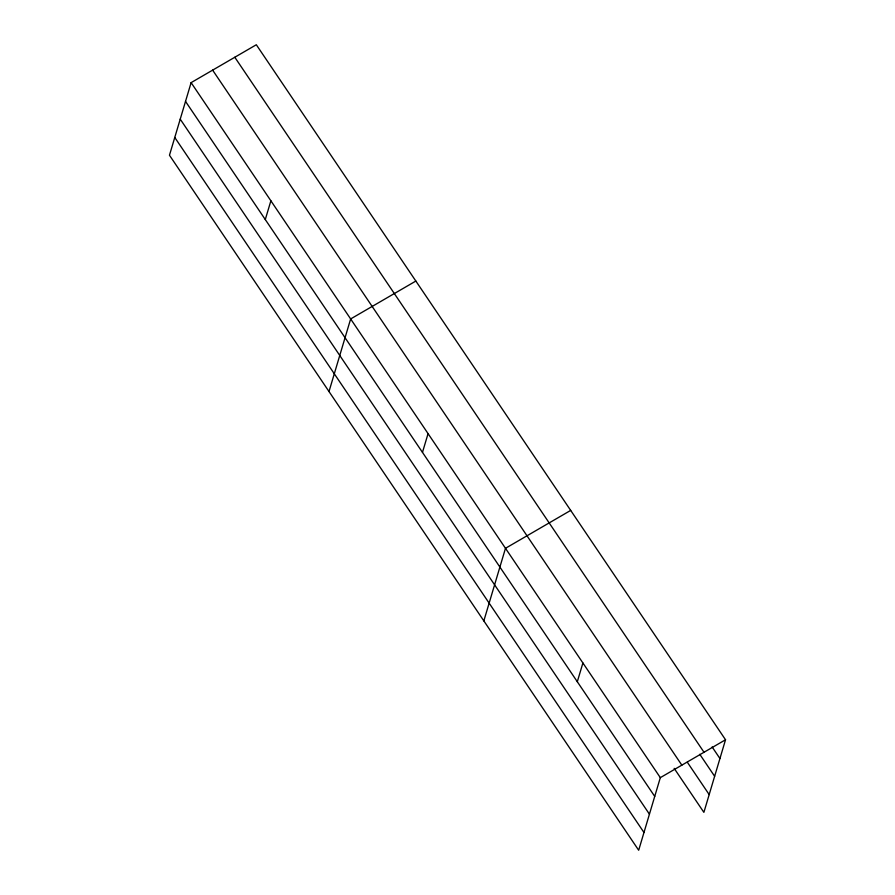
<?xml version="1.0" encoding="UTF-8"?>
<svg xmlns="http://www.w3.org/2000/svg" width="895" height="895" viewBox="0 0 895 895"><rect width="100%" height="100%" fill="white"/><g stroke="black" fill="none" stroke-linecap="round" stroke-linejoin="round"><path stroke-width="1.34" d="M191.116 82.642L169.468 155.238L638.683 850.25L660.32 777.654L725.532 739.762L256.317 44.75L191.116 82.642L660.32 777.654M265.289 219.555L270.883 200.793M329.002 391.54L350.65 318.944L415.851 281.052M422.474 452.378L428.067 433.616M483.837 620.895L505.485 548.299L570.686 510.407M577.309 681.733L582.902 662.971M725.532 739.762L703.884 812.358L674.17 768.346M712.118 746.933L719.938 758.524M234.803 57.258L704.007 752.259M699.778 754.284L714.635 776.289M687.282 762.16L709.187 794.592M212.63 70.134L681.845 765.147M185.522 101.403L654.726 796.405M180.231 119.169L649.434 814.181M174.771 137.472L643.975 832.484"/></g></svg>
